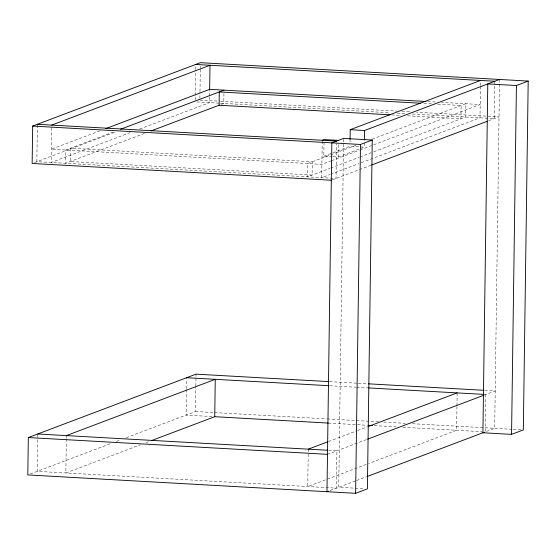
<?xml version="1.0" encoding="UTF-8"?>
<svg xmlns="http://www.w3.org/2000/svg" width="556" height="556" viewBox="0 0 556 556"><rect width="100%" height="100%" fill="white"/><g stroke="black" fill="none" stroke-linecap="round" stroke-linejoin="round"><path stroke-width="0.42" stroke-dasharray="2.78 2.08" d="M37.37 125.149L36.856 161.678L336.026 178.455L336.512 143.629M37.732 434.841L37.217 471.37L336.387 488.154L336.908 450.777L328.485 450.304M51.666 127.685L51.18 162.477L129.923 132.71M66.338 438.997L65.865 472.975L140.3 444.842M66.352 438.149L66.386 435.598M186.455 389.61L186.093 415.096L212.211 416.562M186.462 388.762L186.621 377.719M195.177 100.143L195.594 70.41M195.608 69.556L195.677 64.461M126.219 437.725L195.517 411.53L195.858 386.9M195.872 386.052L196.039 374.153M199.889 98.356L199.972 92.414M199.986 91.566L200.306 68.624M200.313 67.776L200.341 66.081M209.556 96.827L209.48 102.645L138.854 129.339M209.57 95.993L209.654 90.183M223.936 93.477L223.797 103.444L219.877 104.931M308.267 449.172L307.746 486.549L368.426 463.607M322.216 141.134L321.709 177.656L329.826 174.584M332.252 156.667L323.828 156.194L324.016 142.906M333.093 156.716L338.152 157L338.326 144.539M343.601 139.278L338.743 487.264L363.172 488.634M350.051 142.155L350.071 140.494M338.152 157L364.312 147.111L364.409 140.466M456.956 406.485L456.622 430.268L369.24 463.301M456.962 405.637L457.129 393.738M480.44 86.458L480.002 117.816L359.857 163.228M480.453 85.603L480.523 80.439M494.847 81.245L494.326 118.623L411.926 114.001M499.559 79.459L494.687 428.315L485.263 431.873L485.784 394.496L484.102 394.406M100.073 130.778L51.367 149.189L321.889 164.361L330.82 160.99M113.278 132.001L65.691 149.995L65.504 163.283L144.65 133.364M34.507 162.567L115.599 131.911M323.828 156.194L349.995 146.304L359.259 146.826M355.972 145.262L307.572 163.561L307.385 176.85L329.896 168.343M372.152 139.146L465.865 103.722L465.678 117.01L371.971 152.434M331.633 160.684L359.232 150.245M360.045 149.939L480.189 104.528L441.589 102.36M330.702 168.037L359.023 157.327M359.829 157.021L371.158 152.74M330.632 174.278L359.051 163.54M332.106 179.942L370.935 165.264M488.641 120.77L499.031 116.836L416.652 112.222M30.156 474.039L110.846 443.535M116.51 441.394L120.562 439.865M145.964 442.701L149.203 441.478M328.492 441.52L356.813 430.817M357.619 430.511L367.335 426.841M327.491 454.335L366.849 439.455M484.172 395.107L495.208 390.938L484.804 390.354M330.111 490.524L355.805 480.815M356.618 480.509L366.328 476.833M427.717 101.581L436.39 102.068M423.88 103.409L431.678 103.847M437.746 104.187L461.153 105.501L460.973 118.796L407.221 115.78M199.868 100.059L219.808 101.178M220.676 101.227L396.713 111.103M401.912 111.395L410.585 111.881M196.838 101.936L219.585 103.207M220.426 103.256L390.256 112.785M397.192 113.174L405.859 113.66M391.612 114.904L400.285 115.391M360.1 146.874L364.312 147.111M329.583 381.645L357.327 383.202M358.196 383.251L367.731 383.786M329.701 385.746L355.708 387.198M356.577 387.247L367.85 387.88M195.517 411.53L213.726 412.552M214.595 412.601L326.455 418.877M327.324 418.925L378.483 421.795M383.689 422.087L405.366 423.304M412.302 423.693L512.375 429.308M513.216 429.357L522.487 429.871M328.311 423.074L367.328 425.257M374.257 425.646L395.935 426.862M402.871 427.251L481.899 431.685M70.397 148.209L70.216 161.504L312.097 175.07L312.277 161.782L70.397 148.209"/><path stroke-width="0.83" d="M328.714 381.597L196.039 374.153L28.321 437.551L27.8 474.928L355.611 493.318L367.384 488.87L372.256 140.015L343.615 138.409L331.842 142.857L326.97 491.712L328.54 491.122M528.2 81.072L516.427 85.52L487.779 83.914L482.914 432.763L511.555 434.375L523.328 429.92L528.2 81.072L200.389 62.682L32.672 126.08L32.151 163.457L331.32 180.234M105.758 128.631L209.661 89.349L210.001 65.267L51.701 125.1M151.628 440.554L214.741 416.701L215.262 379.324L66.386 435.598M151.121 130.917L219.092 105.223L219.272 91.935L420.412 103.214M350.085 139.66L350.224 129.694L480.523 80.439M355.611 493.318L360.483 144.47L372.256 140.015M364.416 139.632L364.548 130.5L499.559 79.459M511.555 434.375L516.427 85.52M120.562 129.249L223.985 90.155M322.23 140.279L324.058 139.584L338.382 140.39M371.749 164.958L487.021 121.382M308.267 449.172L327.686 441.825M368.142 426.535L457.143 392.89M367.655 439.15L483.359 395.413M367.134 476.527L484.478 432.172M195.677 64.461L494.847 81.245M209.661 89.349L425.986 101.484M219.092 105.223L389.881 114.807M350.224 129.694L364.548 130.5M37.384 124.301L336.547 141.078M32.672 126.08L360.483 144.47M368.6 383.835L483.935 390.305M186.621 377.719L328.832 385.697M368.711 387.928L484.102 394.406M214.741 416.701L328.311 423.074M368.19 425.305L372.527 425.548M37.738 433.993L327.644 450.256M28.321 437.551L327.491 454.335"/></g></svg>
